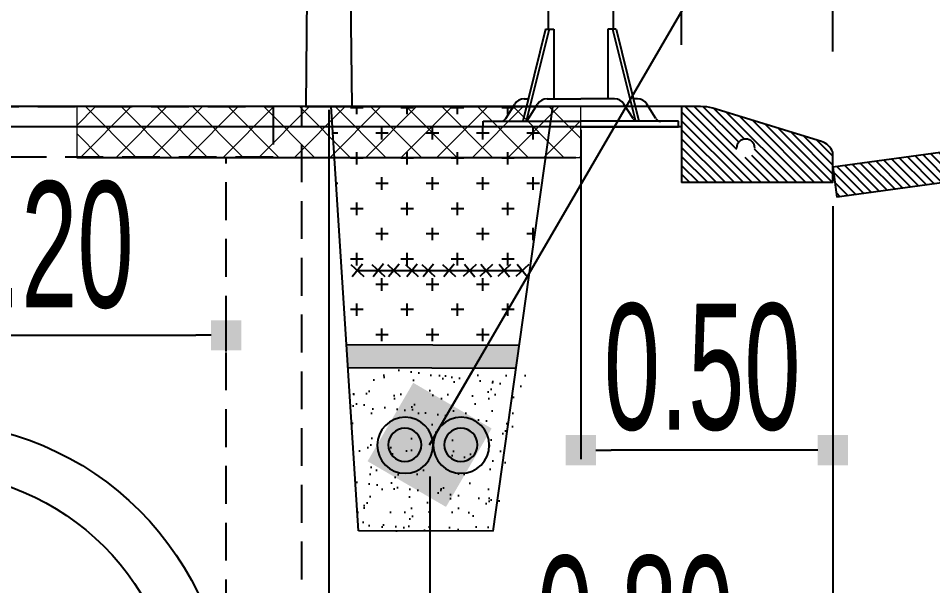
# Model space of a CAD drawing. Header units: millimetres. Extents: x 563079 to 571925, y 2063830 to 2067381.
# Drawn here: x 570791.57 to 570809.71, y 2066907.91 to 2066919.16 of the extents above; entities that cross this region are included whole.
import ezdxf

# ---------------------------------------------------------------- set-up
doc = ezdxf.new("R2010")
doc.units = ezdxf.units.MM
doc.header["$MEASUREMENT"] = 0
doc.linetypes.add('HIDDEN', pattern=[0.375, 0.25, -0.125])
for name, color, linetype in [('1 LONG DUONG', 6, 'Continuous'), ('BCXTN', 5, 'Continuous'), ('CONGDOC', 4, 'Continuous'), ('ENTCONGDUNG2', 4, 'Continuous'), ('MATCATDUONG', 8, 'Continuous'), ('MC', 7, 'Continuous'), ('moi', 7, 'Continuous'), ('SO', 48, 'Continuous'), ('VE', 2, 'Continuous')]:
    doc.layers.add(name, color=color, linetype=linetype)
doc.styles.add('CHUKICHTHUOC', font='', dxfattribs={"width": 0.7})
doc.styles.add('TIEUDE', font='', dxfattribs={"width": 0.8})
doc.styles.get('CHUKICHTHUOC').set_extended_font_data('.VnArial NarrowH')
doc.styles.get('TIEUDE').set_extended_font_data('.VnAvantH')
doc.dimstyles.new('DIM3', dxfattribs={"dimscale": 1.2, "dimtxt": 1.2, "dimasz": 0.4, "dimexe": 0, "dimexo": 0, "dimgap": 0.3, "dimtad": 1, "dimzin": 0, "dimdsep": 46, "dimtxsty": 'TIEUDE', "dimblk1": 'BOXFILLED', "dimblk2": 'BOXFILLED', "dimsah": 1, "dimcen": 0.09, "dimdle": 0.8, "dimclrd": 9, "dimclre": 9, "dimclrt": 7, "dimadec": 1, "dimazin": 0, "dimtfac": 1, "dimtmove": 2, "dimatfit": 3, "dimldrblk": 'BOXFILLED', "dimfxl": 1, "dimtolj": 1, "dimtzin": 0, "dimarcsym": 0})
doc.dimstyles.new('TNDH', dxfattribs={"dimscale": 0, "dimtxt": 2.5, "dimasz": 0.6, "dimexe": 0.18, "dimexo": 0.0625, "dimgap": 0.2, "dimtad": 1, "dimlfac": 0.1, "dimzin": 0, "dimdsep": 46, "dimtxsty": 'CHUKICHTHUOC', "dimblk": 'BOXFILLED', "dimcen": 0.09, "dimclrd": 8, "dimclre": 8, "dimclrt": 4, "dimadec": 0, "dimazin": 0, "dimtfac": 1, "dimtofl": 0, "dimtmove": 2, "dimatfit": 3, "dimfxl": 1, "dimtolj": 1, "dimtzin": 0, "dimarcsym": 2})

# ---------------------------------------------------------------- blocks, each defined once
blk = doc.blocks.new('_BoxFilled')
at = {"color": 0, "linetype": 'ByBlock', "lineweight": -2}
blk.add_line((-0.5, 0), (-1, 0), dxfattribs=at)
at = {"color": 0, "linetype": 'ByBlock'}
blk.add_solid([(-0.5, 0.5), (0.5, 0.5), (-0.5, -0.5), (0.5, -0.5)], dxfattribs=at)
blk = doc.blocks.new('*D130')
at = {"layer": 'CONGDOC', "color": 8, "linetype": 'Continuous', "lineweight": -2, "transparency": 16777216}
for p, q in [((570807.726, 2066918.5), (570807.726, 2066923.035)), ((570907.726, 2066918.062), (570907.726, 2066923.035)), ((570808.326, 2066922.855), (570907.126, 2066922.855))]:
    blk.add_line(p, q, dxfattribs=at)
at = {"layer": 'Defpoints', "color": 0, "linetype": 'Continuous', "transparency": 16777216}
for p in [(570907.726, 2066922.855), (570807.726, 2066918.437), (570907.726, 2066917.999)]:
    blk.add_point(p, dxfattribs=at)
at = {"layer": 'CONGDOC', "color": 8, "linetype": 'Continuous', "lineweight": -2, "transparency": 16777216, "xscale": 0.6, "yscale": 0.6, "zscale": 0.6, "rotation": 180}
blk.add_blockref('_BoxFilled', (570807.726, 2066922.855), dxfattribs=at)
at = {"layer": 'CONGDOC', "color": 8, "linetype": 'Continuous', "lineweight": -2, "transparency": 16777216, "xscale": 0.6, "yscale": 0.6, "zscale": 0.6}
blk.add_blockref('_BoxFilled', (570907.726, 2066922.855), dxfattribs=at)
at = {"layer": 'CONGDOC', "color": 4, "linetype": 'Continuous', "transparency": 16777216, "insert": (570857.726, 2066924.331), "char_height": 2.5, "attachment_point": 5, "style": 'CHUKICHTHUOC'}
blk.add_mtext('\\A1;10.00', dxfattribs=at)
blk = doc.blocks.new('*D131')
at = {"layer": 'CONGDOC', "color": 8, "linetype": 'Continuous', "lineweight": -2, "transparency": 16777216}
for p, q in [((570797.726, 2066917.342), (570797.726, 2066900.696)), ((570807.726, 2066914.375), (570807.726, 2066900.696)), ((570798.326, 2066900.876), (570807.126, 2066900.876))]:
    blk.add_line(p, q, dxfattribs=at)
at = {"layer": 'Defpoints', "color": 0, "linetype": 'Continuous', "transparency": 16777216}
for p in [(570797.726, 2066917.404), (570807.726, 2066914.437), (570807.726, 2066900.876)]:
    blk.add_point(p, dxfattribs=at)
at = {"layer": 'CONGDOC', "color": 8, "linetype": 'Continuous', "lineweight": -2, "transparency": 16777216, "xscale": 0.6, "yscale": 0.6, "zscale": 0.6, "rotation": 180}
blk.add_blockref('_BoxFilled', (570797.726, 2066900.876), dxfattribs=at)
at = {"layer": 'CONGDOC', "color": 8, "linetype": 'Continuous', "lineweight": -2, "transparency": 16777216, "xscale": 0.6, "yscale": 0.6, "zscale": 0.6}
blk.add_blockref('_BoxFilled', (570807.726, 2066900.876), dxfattribs=at)
at = {"layer": 'CONGDOC', "color": 4, "linetype": 'Continuous', "transparency": 16777216, "insert": (570802.866, 2066902.855), "char_height": 2.5, "attachment_point": 5, "style": 'CHUKICHTHUOC'}
blk.add_mtext('\\A1;1.00', dxfattribs=at)
blk = doc.blocks.new('*D132')
at = {"layer": 'CONGDOC', "color": 8, "linetype": 'Continuous', "lineweight": -2, "transparency": 16777216}
for p, q in [((570804.726, 2066918.672), (570804.726, 2066923.035)), ((570807.726, 2066918.672), (570807.726, 2066923.035)), ((570805.326, 2066922.855), (570807.126, 2066922.855))]:
    blk.add_line(p, q, dxfattribs=at)
at = {"layer": 'Defpoints', "color": 0, "linetype": 'Continuous', "transparency": 16777216}
for p in [(570807.726, 2066922.855), (570804.726, 2066918.61), (570807.726, 2066918.61)]:
    blk.add_point(p, dxfattribs=at)
at = {"layer": 'CONGDOC', "color": 8, "linetype": 'Continuous', "lineweight": -2, "transparency": 16777216, "xscale": 0.6, "yscale": 0.6, "zscale": 0.6, "rotation": 180}
blk.add_blockref('_BoxFilled', (570804.726, 2066922.855), dxfattribs=at)
at = {"layer": 'CONGDOC', "color": 8, "linetype": 'Continuous', "lineweight": -2, "transparency": 16777216, "xscale": 0.6, "yscale": 0.6, "zscale": 0.6}
blk.add_blockref('_BoxFilled', (570807.726, 2066922.855), dxfattribs=at)
at = {"layer": 'CONGDOC', "color": 4, "linetype": 'Continuous', "transparency": 16777216, "insert": (570806.176, 2066924.532), "char_height": 2.5, "attachment_point": 5, "style": 'CHUKICHTHUOC'}
blk.add_mtext('\\A1;0.30', dxfattribs=at)
blk = doc.blocks.new('DEN3')
at = {"layer": 'MATCATDUONG', "color": 222}
for p, q in [((10943.02, 5254.759, 1.582), (10942.107, 5251.092, 1.582)), ((10943.157, 5254.759, 1.582), (10942.244, 5251.092, 1.582)), ((10943.352, 5254.759, 1.582), (10943.352, 5251.981, 1.582)), ((10945.492, 5254.759, 1.582), (10945.492, 5251.981, 1.582)), ((10945.687, 5254.759, 1.582), (10946.6, 5251.092, 1.582)), ((10945.824, 5254.759, 1.582), (10946.737, 5251.092, 1.582)), ((10941.432, 5251.197, 1.582), (10941.791, 5251.772, 1.582)), ((10942.168, 5251.981, 1.582), (10942.328, 5251.981, 1.582)), ((10942.343, 5251.197, 1.582), (10942.703, 5251.772, 1.582)), ((10942.343, 5251.197, 1.582), (10942.703, 5251.772, 1.582)), ((10943.08, 5251.981, 1.582), (10944.422, 5251.981, 1.582)), ((10943.137, 5251.981, 1.582), (10944.329, 5251.981, 1.582)), ((10945.764, 5251.981, 1.582), (10944.422, 5251.981, 1.582)), ((10945.706, 5251.981, 1.582), (10944.515, 5251.981, 1.582)), ((10946.5, 5251.197, 1.582), (10946.141, 5251.772, 1.582)), ((10946.676, 5251.981, 1.582), (10946.516, 5251.981, 1.582)), ((10947.412, 5251.197, 1.582), (10947.052, 5251.772, 1.582)), ((10940.533, 5250.87, 1.582), (10940.533, 5251.092, 1.582)), ((10940.533, 5251.092, 1.582), (10941.243, 5251.092, 1.582)), ((10940.533, 5251.092, 1.582), (10944.422, 5251.092, 1.582)), ((10941.445, 5251.092, 1.582), (10942.155, 5251.092, 1.582)), ((10941.445, 5251.092, 1.582), (10942.155, 5251.092, 1.582)), ((10948.311, 5251.092, 1.582), (10944.422, 5251.092, 1.582)), ((10947.399, 5251.092, 1.582), (10946.689, 5251.092, 1.582)), ((10948.311, 5251.092, 1.582), (10947.601, 5251.092, 1.582)), ((10948.311, 5250.87, 1.582), (10948.311, 5251.092, 1.582)), ((10944.422, 5250.87, 1.582), (10940.533, 5250.87, 1.582)), ((10944.422, 5250.87, 1.582), (10948.311, 5250.87, 1.582))]:
    blk.add_line(p, q, dxfattribs=at)
at = {"layer": 'MATCATDUONG', "color": 222, "elevation": 1.582}
blk.add_lwpolyline([(10945.718, 5254.759), (10945.148, 5329.777, -0.337838), (10960.652, 5350.568), (10973.241, 5353.472), (10972.96, 5354.523), (10959.336, 5351.477, 0.326638), (10943.702, 5330.861), (10943.126, 5254.759)], format="xyb", dxfattribs=at)
for points in [[(10943.02, 5254.759), (10943.157, 5254.759), (10943.352, 5254.759)], [(10945.824, 5254.759), (10945.687, 5254.759), (10945.492, 5254.759)]]:
    blk.add_lwpolyline(points, dxfattribs=at)
at = {"layer": 'MATCATDUONG', "color": 222}
for centre, radius, start, end in [((10942.168, 5251.537, 1.582), 0.444, 90, 147.9946), ((10943.08, 5251.537, 1.582), 0.444, 90, 147.9946), ((10943.08, 5251.537, 1.582), 0.444, 90, 147.9946), ((10945.764, 5251.537, 1.582), 0.444, 32.0054, 90), ((10946.676, 5251.537, 1.582), 0.444, 32.0054, 90), ((10941.243, 5251.315, 1.582), 0.222, 270, 327.9946), ((10942.155, 5251.315, 1.582), 0.222, 270, 327.9946), ((10942.155, 5251.315, 1.582), 0.222, 295.1025, 327.9946), ((10946.689, 5251.315, 1.582), 0.222, 212.0054, 244.8975), ((10947.601, 5251.315, 1.582), 0.222, 212.0054, 270)]:
    blk.add_arc(centre, radius, start, end, dxfattribs=at)
blk = doc.blocks.new('*D136')
at = {"layer": 'CONGDOC', "color": 8, "linetype": 'Continuous', "lineweight": -2, "transparency": 16777216}
for p, q in [((570747.726, 2066921.384), (570747.726, 2066923.035)), ((570804.726, 2066918.626), (570804.726, 2066923.035)), ((570804.126, 2066922.855), (570748.326, 2066922.855))]:
    blk.add_line(p, q, dxfattribs=at)
at = {"layer": 'Defpoints', "color": 0, "linetype": 'Continuous', "transparency": 16777216}
for p in [(570747.726, 2066922.855), (570747.726, 2066921.321), (570804.726, 2066918.564)]:
    blk.add_point(p, dxfattribs=at)
at = {"layer": 'CONGDOC', "color": 8, "linetype": 'Continuous', "lineweight": -2, "transparency": 16777216, "xscale": 0.6, "yscale": 0.6, "zscale": 0.6, "rotation": 180}
blk.add_blockref('_BoxFilled', (570747.726, 2066922.855), dxfattribs=at)
at = {"layer": 'CONGDOC', "color": 8, "linetype": 'Continuous', "lineweight": -2, "transparency": 16777216, "xscale": 0.6, "yscale": 0.6, "zscale": 0.6}
blk.add_blockref('_BoxFilled', (570804.726, 2066922.855), dxfattribs=at)
at = {"layer": 'CONGDOC', "color": 4, "linetype": 'Continuous', "transparency": 16777216, "insert": (570776.226, 2066924.331), "char_height": 2.5, "attachment_point": 5, "style": 'CHUKICHTHUOC'}
blk.add_mtext('\\A1;5.70', dxfattribs=at)
blk = doc.blocks.new('*D137')
at = {"layer": 'CONGDOC', "color": 8, "linetype": 'Continuous', "lineweight": -2, "transparency": 16777216}
for p, q in [((570802.726, 2066916.942), (570802.726, 2066910.412)), ((570807.726, 2066915.43), (570807.726, 2066910.412)), ((570807.126, 2066910.592), (570803.326, 2066910.592))]:
    blk.add_line(p, q, dxfattribs=at)
at = {"layer": 'Defpoints', "color": 0, "linetype": 'Continuous', "transparency": 16777216}
for p in [(570802.726, 2066917.004), (570807.726, 2066915.492), (570802.726, 2066910.592)]:
    blk.add_point(p, dxfattribs=at)
at = {"layer": 'CONGDOC', "color": 8, "linetype": 'Continuous', "lineweight": -2, "transparency": 16777216, "xscale": 0.6, "yscale": 0.6, "zscale": 0.6, "rotation": 180}
blk.add_blockref('_BoxFilled', (570802.726, 2066910.592), dxfattribs=at)
at = {"layer": 'CONGDOC', "color": 8, "linetype": 'Continuous', "lineweight": -2, "transparency": 16777216, "xscale": 0.6, "yscale": 0.6, "zscale": 0.6}
blk.add_blockref('_BoxFilled', (570807.726, 2066910.592), dxfattribs=at)
at = {"layer": 'CONGDOC', "color": 4, "linetype": 'Continuous', "transparency": 16777216, "insert": (570805.135, 2066912.232), "char_height": 2.5, "attachment_point": 5, "style": 'CHUKICHTHUOC'}
blk.add_mtext('\\A1;0.50', dxfattribs=at)
blk = doc.blocks.new('fasdfasdfsdf')
at = {"layer": 'ENTCONGDUNG2'}
for radius in [6, 5]:
    blk.add_circle((596021.849, 2065686.673), radius, dxfattribs=at)
blk = doc.blocks.new('*D138')
at = {"layer": 'CONGDOC', "color": 8, "linetype": 'Continuous', "lineweight": -2, "transparency": 16777216}
for p, q in [((570783.726, 2066912.551), (570783.726, 2066913.05)), ((570795.691, 2066912.551), (570795.691, 2066913.05)), ((570784.326, 2066912.87), (570795.091, 2066912.87))]:
    blk.add_line(p, q, dxfattribs=at)
at = {"layer": 'Defpoints', "color": 0, "linetype": 'Continuous', "transparency": 16777216}
for p in [(570795.691, 2066912.87), (570783.726, 2066912.489), (570795.691, 2066912.489)]:
    blk.add_point(p, dxfattribs=at)
at = {"layer": 'CONGDOC', "color": 8, "linetype": 'Continuous', "lineweight": -2, "transparency": 16777216, "xscale": 0.6, "yscale": 0.6, "zscale": 0.6, "rotation": 180}
blk.add_blockref('_BoxFilled', (570783.726, 2066912.87), dxfattribs=at)
at = {"layer": 'CONGDOC', "color": 8, "linetype": 'Continuous', "lineweight": -2, "transparency": 16777216, "xscale": 0.6, "yscale": 0.6, "zscale": 0.6}
blk.add_blockref('_BoxFilled', (570795.691, 2066912.87), dxfattribs=at)
at = {"layer": 'CONGDOC', "color": 4, "linetype": 'Continuous', "transparency": 16777216, "insert": (570789.619, 2066914.654), "char_height": 2.5, "attachment_point": 5, "style": 'CHUKICHTHUOC'}
blk.add_mtext('\\A1;1.00-1.20', dxfattribs=at)
blk = doc.blocks.new('*D140')
at = {"layer": 'CONGDOC', "color": 8, "linetype": 'Continuous', "lineweight": -2, "transparency": 16777216}
for p, q in [((570807.726, 2066912.858), (570807.726, 2066891.434)), ((570789.726, 2066900.092), (570789.726, 2066891.434)), ((570790.326, 2066891.614), (570807.126, 2066891.614))]:
    blk.add_line(p, q, dxfattribs=at)
at = {"layer": 'Defpoints', "color": 0, "linetype": 'Continuous', "transparency": 16777216}
for p in [(570807.726, 2066912.921), (570789.726, 2066900.154), (570807.726, 2066891.614)]:
    blk.add_point(p, dxfattribs=at)
at = {"layer": 'CONGDOC', "color": 8, "linetype": 'Continuous', "lineweight": -2, "transparency": 16777216, "xscale": 0.6, "yscale": 0.6, "zscale": 0.6, "rotation": 180}
blk.add_blockref('_BoxFilled', (570789.726, 2066891.614), dxfattribs=at)
at = {"layer": 'CONGDOC', "color": 8, "linetype": 'Continuous', "lineweight": -2, "transparency": 16777216, "xscale": 0.6, "yscale": 0.6, "zscale": 0.6}
blk.add_blockref('_BoxFilled', (570807.726, 2066891.614), dxfattribs=at)
at = {"layer": 'CONGDOC', "color": 4, "linetype": 'Continuous', "transparency": 16777216, "insert": (570798.023, 2066893.575), "char_height": 2.5, "attachment_point": 5, "style": 'CHUKICHTHUOC'}
blk.add_mtext('\\A1;1.80', dxfattribs=at)
blk = doc.blocks.new('fasfsfsdf')
at = {"lineweight": 0}
h = blk.add_hatch(dxfattribs=at)
h.set_pattern_fill('ANSI37', color=8, scale=4)
h.set_pattern_definition([(135, (1176635.7259, -2442.7125), (0.35355339059, 0.35355339059), []), (45, (1176635.7259, -2442.7125), (0.35355339059, -0.35355339059), [])])
h.paths.add_polyline_path([(596089.29, 2065606.878), (596089.29, 2065605.872), (596099.29, 2065605.872), (596099.29, 2065606.878)])
at = {"color": 99, "linetype": 'ByBlock'}
for p, q in [((596093.997, 2065620.861), (596093.831, 2065606.878)), ((596094.754, 2065606.878), (596094.654, 2065614.653)), ((596093.831, 2065606.878), (596093.826, 2065606.878)), ((596093.826, 2065606.878), (596094.754, 2065606.878))]:
    blk.add_line(p, q, dxfattribs=at)
at = {"lineweight": 0}
blk.add_lwpolyline([(596099.29, 2065606.878), (596089.29, 2065606.878), (596089.29, 2065605.872), (596099.29, 2065605.872)], close=True, dxfattribs=at)
at = {"layer": 'BCXTN', "color": 4, "linetype": 'Continuous'}
blk.add_line((596089.29, 2065605.872), (596099.191, 2065605.872), dxfattribs=at)
blk = doc.blocks.new('gdfgsdfgdgfdfg')
at = {"layer": '1 LONG DUONG', "linetype": 'ByBlock'}
h = blk.add_hatch(color=256, dxfattribs=at)
edge = h.paths.add_edge_path()
edge.add_ellipse((596047.637, 2065577.85), major_axis=(-0.233, 0.233), ratio=1, start_angle=0, end_angle=360)
h = blk.add_hatch(color=256, dxfattribs=at)
edge = h.paths.add_edge_path()
edge.add_ellipse((596048.75, 2065577.85), major_axis=(-0.233, 0.233), ratio=1, start_angle=0, end_angle=360)
at = {"layer": 'SO'}
h = blk.add_hatch(dxfattribs=at)
h.set_pattern_fill('CROSS', color=8, scale=2, style=0)
h.set_pattern_definition([(0, (86.593, 20.37844), (0.5, 0.5), [0.25, -0.75]), (90, (86.718, 20.25344), (-0.5, 0.5), [0.25, -0.75])])
h.paths.add_polyline_path([(596048.282, 2065581.31), (596047.876, 2065581.31), (596047.873, 2065581.308), (596047.871, 2065581.31), (596047.465, 2065581.31), (596047.462, 2065581.308), (596047.46, 2065581.31), (596047.139, 2065581.31), (596047.136, 2065581.307), (596047.133, 2065581.31), (596046.781, 2065581.31), (596046.778, 2065581.307), (596046.774, 2065581.31), (596046.42, 2065581.31), (596046.417, 2065581.306), (596046.413, 2065581.31), (596050.709, 2065581.311), (596050.709, 2065581.311), (596050.71, 2065581.311), (596049.314, 2065581.31), (596049.31, 2065581.307), (596049.306, 2065581.31), (596048.972, 2065581.31), (596048.968, 2065581.307), (596048.965, 2065581.31), (596048.614, 2065581.31), (596048.61, 2065581.307), (596048.607, 2065581.31), (596048.287, 2065581.31), (596048.284, 2065581.308)], flags=16)
h.paths.add_polyline_path([(596049.909, 2065579.832), (596050.212, 2065584.558), (596045.812, 2065584.555), (596046.48, 2065579.822)])
h = blk.add_hatch(dxfattribs=at)
h.set_pattern_fill('AR-SAND', color=4, scale=0.3, style=0)
h.set_pattern_definition([(37.5, (86.593, 20.37844), (-0.01889800743, 0.5780471307), [0, -0.456, 0, -0.51, 0, -0.4875]), (7.5, (86.593, 20.37844), (0.53093301158, 0.84664381957), [0, -0.246, 0, -0.411, 0, -0.1575]), (327.5, (86.224, 20.37844), (0.93424255853, 0.00169771606), [0, -0.15, 0, -0.54, 0, -0.705]), (317.5, (86.224, 20.3784), (0.90183798137, 0.26330266948), [0, -0.075, 0, -0.354, 0, -0.405])])
edge = h.paths.add_edge_path(flags=16)
edge.add_ellipse((596048.743, 2065577.842), major_axis=(0.393, 0.393), ratio=1, start_angle=495.0126, end_angle=854.9874, ccw=False)
edge.add_ellipse((596047.631, 2065577.842), major_axis=(-0.393, 0.393), ratio=1, start_angle=225.0126, end_angle=584.9874, ccw=False)
edge = h.paths.add_edge_path(flags=0)
edge.add_ellipse((596048.75, 2065577.85), major_axis=(-0.233, 0.233), ratio=1, start_angle=0, end_angle=360)
edge = h.paths.add_edge_path(flags=0)
edge.add_ellipse((596047.637, 2065577.85), major_axis=(-0.233, 0.233), ratio=1, start_angle=0, end_angle=360)
h.paths.add_polyline_path([(596050.71, 2065581.311), (596049.314, 2065581.31), (596049.31, 2065581.307), (596049.306, 2065581.31), (596048.972, 2065581.31), (596048.968, 2065581.307), (596048.965, 2065581.31), (596048.614, 2065581.31), (596048.61, 2065581.307), (596048.607, 2065581.31), (596048.287, 2065581.31), (596048.284, 2065581.308), (596048.282, 2065581.31), (596047.876, 2065581.31), (596047.873, 2065581.308), (596047.871, 2065581.31), (596047.465, 2065581.31), (596047.462, 2065581.308), (596047.46, 2065581.31), (596047.139, 2065581.31), (596047.136, 2065581.307), (596047.133, 2065581.31), (596046.781, 2065581.31), (596046.778, 2065581.307), (596046.774, 2065581.31), (596046.42, 2065581.31), (596046.417, 2065581.306), (596046.413, 2065581.31), (596050.709, 2065581.311), (596050.709, 2065581.311)], flags=16)
h.paths.add_polyline_path([(596049.672, 2065576.144), (596049.879, 2065579.372), (596046.301, 2065579.362), (596047, 2065576.142), (596048.667, 2065576.142)])
blk.add_hatch(color=6, dxfattribs=at).paths.add_polyline_path([(596049.879, 2065579.372), (596049.909, 2065579.839), (596046.479, 2065579.829), (596046.545, 2065579.363)])
at = {"layer": '1 LONG DUONG', "linetype": 'ByBlock'}
for p, q in [((596050.212, 2065584.557), (596045.812, 2065584.555)), ((596046.29, 2065581.425), (596046.545, 2065581.188)), ((596046.52, 2065581.433), (596046.314, 2065581.179)), ((596046.651, 2065581.425), (596046.906, 2065581.188)), ((596046.881, 2065581.433), (596046.675, 2065581.18)), ((596047.009, 2065581.426), (596047.264, 2065581.189)), ((596047.239, 2065581.434), (596047.033, 2065581.18)), ((596047.335, 2065581.426), (596047.59, 2065581.189)), ((596047.565, 2065581.434), (596047.359, 2065581.181)), ((596048.001, 2065581.427), (596047.746, 2065581.19)), ((596047.77, 2065581.435), (596047.976, 2065581.181)), ((596048.411, 2065581.426), (596048.157, 2065581.189)), ((596048.181, 2065581.434), (596048.387, 2065581.181)), ((596048.738, 2065581.426), (596048.483, 2065581.189)), ((596048.507, 2065581.434), (596048.713, 2065581.18)), ((596049.096, 2065581.425), (596048.841, 2065581.188)), ((596048.865, 2065581.433), (596049.071, 2065581.18)), ((596049.402, 2065581.427), (596049.147, 2065581.19)), ((596049.171, 2065581.436), (596049.377, 2065581.182)), ((596049.821, 2065581.427), (596049.566, 2065581.19)), ((596049.591, 2065581.435), (596049.796, 2065581.181)), ((596049.693, 2065581.308), (596046.413, 2065581.31)), ((596046.545, 2065579.363), (596049.879, 2065579.374)), ((596047, 2065576.14), (596049.672, 2065576.144)), ((596047, 2065576.142), (596047, 2065576.14))]:
    blk.add_line(p, q, dxfattribs=at)
at = {"layer": '1 LONG DUONG', "color": 6, "linetype": 'ByBlock'}
blk.add_line((596049.909, 2065579.841), (596046.479, 2065579.829), dxfattribs=at)
at = {"layer": '1 LONG DUONG', "linetype": 'ByBlock'}
for points in [[(596047, 2065576.142), (596045.812, 2065584.555)], [(596049.672, 2065576.144), (596050.212, 2065584.557)]]:
    blk.add_lwpolyline(points, dxfattribs=at)
for centre, major_axis, start_param, end_param in [((596047.631, 2065577.842), (-0.393, 0.393), 3.926991, 10.210176), ((596048.743, 2065577.842), (0.393, 0.393), 5.497787, 11.780972), ((596047.637, 2065577.85), (-0.233, 0.233), 3.926991, 10.210176), ((596048.75, 2065577.85), (-0.233, 0.233), 3.926991, 10.210176)]:
    blk.add_ellipse(centre, major_axis=major_axis, ratio=1, start_param=start_param, end_param=end_param, dxfattribs=at)
blk = doc.blocks.new('*D161')
at = {"layer": 'CONGDOC', "color": 8, "linetype": 'Continuous', "lineweight": -2, "transparency": 16777216}
for p, q in [((570807.726, 2066914.859), (570807.726, 2066905.299)), ((570799.731, 2066910.072), (570799.731, 2066905.299)), ((570807.126, 2066905.479), (570800.331, 2066905.479))]:
    blk.add_line(p, q, dxfattribs=at)
at = {"layer": 'Defpoints', "color": 0, "linetype": 'Continuous', "transparency": 16777216}
for p in [(570807.726, 2066914.921), (570799.731, 2066910.134), (570799.731, 2066905.479)]:
    blk.add_point(p, dxfattribs=at)
at = {"layer": 'CONGDOC', "color": 8, "linetype": 'Continuous', "lineweight": -2, "transparency": 16777216, "xscale": 0.6, "yscale": 0.6, "zscale": 0.6, "rotation": 180}
blk.add_blockref('_BoxFilled', (570799.731, 2066905.479), dxfattribs=at)
at = {"layer": 'CONGDOC', "color": 8, "linetype": 'Continuous', "lineweight": -2, "transparency": 16777216, "xscale": 0.6, "yscale": 0.6, "zscale": 0.6}
blk.add_blockref('_BoxFilled', (570807.726, 2066905.479), dxfattribs=at)
at = {"layer": 'CONGDOC', "color": 4, "linetype": 'Continuous', "transparency": 16777216, "insert": (570803.804, 2066907.231), "char_height": 2.5, "attachment_point": 5, "style": 'CHUKICHTHUOC'}
blk.add_mtext('\\A1;0.80', dxfattribs=at)

msp = doc.modelspace()

# ---------------------------------------------------------------- hatches: boundary and pattern name
at = {"layer": 'VE', "linetype": 'Continuous', "ltscale": 0.2}
h = msp.add_hatch(dxfattribs=at)
h.set_pattern_fill('ANSI31', color=9, style=0)
h.set_pattern_definition([(135, (571017.80002, 2067122.65571), (0.08838835, 0.08838835), [])])
h.paths.add_polyline_path([(570807.72639, 2066915.90427), (570807.72639, 2066916.50114, 0.22564449), (570807.49915, 2066916.71108), (570805.34582, 2066917.37441, 0.06132136), (570805.10329, 2066917.40427), (570804.72639, 2066917.40427), (570804.72639, 2066915.90427)])
h.paths.add_polyline_path([(570805.8168, 2066916.58071, -1), (570806.1768, 2066916.58071, -1)], flags=16)
h = msp.add_hatch(dxfattribs=at)
h.set_pattern_fill('ANSI31', color=9, style=0)
h.set_pattern_definition([(135, (571039.45839, 2067122.79043), (0.08838835, 0.08838835), [])])
h.paths.add_polyline_path([(570807.80808, 2066915.60829), (570807.72639, 2066916.20271), (570810.20311, 2066916.54309), (570810.22639, 2066916.37369), (570810.22639, 2066915.94065)])
h.paths.add_polyline_path([(570808.52909, 2066916.14302), (570808.52909, 2066916.56083), (570808.14829, 2066916.56083), (570808.14829, 2066916.14302)], flags=9)

# ---------------------------------------------------------------- linework, layer by layer
at = {"layer": 'moi', "linetype": 'Continuous'}
msp.add_line((570804.72639, 2066917.40427), (570747.72639, 2066917.40427), dxfattribs=at)
at = {"layer": 'moi', "color": 5, "linetype": 'Continuous'}
msp.add_line((570804.71216, 2066917.00427), (570747.72639, 2066917.00427), dxfattribs=at)
at = {"layer": 'SO', "color": 99, "linetype": 'HIDDEN', "ltscale": 3}
for p, q in [((570797.19121, 2066895.6545), (570797.19121, 2066917.40427)), ((570795.69121, 2066897.1545), (570795.69121, 2066916.40427))]:
    msp.add_line(p, q, dxfattribs=at)
msp.add_lwpolyline([(570782.95091, 2066917.40427), (570796.62387, 2066917.40427), (570796.62387, 2066916.40427), (570782.95091, 2066916.40427)], close=True, dxfattribs=at)
at = {"layer": 'VE', "color": 4, "linetype": 'Continuous', "ltscale": 0.2}
for p, q in [((570804.72639, 2066917.40427), (570804.72639, 2066915.90196)), ((570810.20311, 2066916.54309), (570807.72639, 2066916.20271)), ((570807.72639, 2066916.20271), (570807.80808, 2066915.60829))]:
    msp.add_line(p, q, dxfattribs=at)
msp.add_lwpolyline([(570804.72639, 2066915.90427), (570807.72639, 2066915.90427), (570807.72639, 2066916.50114, 0.22564449), (570807.49915, 2066916.71108), (570805.34582, 2066917.37441, 0.06132136), (570805.10329, 2066917.40427), (570804.72639, 2066917.40427)], format="xyb", dxfattribs=at)
at = {"layer": 'VE', "color": 2, "linetype": 'Continuous'}
msp.add_lwpolyline([(570806.1768, 2066916.58071, 1), (570805.8168, 2066916.58071, 1)], format="xyb", dxfattribs=at)
at = {"layer": 'VE', "color": 9, "linetype": 'Continuous', "ltscale": 0.2}
msp.add_lwpolyline([(570810.22639, 2066915.94065), (570807.80808, 2066915.60829)], dxfattribs=at)

# ---------------------------------------------------------------- block references
at = {"layer": 'MATCATDUONG', "color": 30, "xscale": 0.4983398430049419, "yscale": 0.4983398430049419, "zscale": 0.4983398430049419}
msp.add_blockref('DEN3', (565348.6849, 2064300.28649, -0.78845), dxfattribs=at)
at = {"layer": 'SO', "color": 4}
for name, p in [('fasfsfsdf', (-25296.56348, 1310.52598)), ('fasdfasdfsdf', (-25232.12304, 1218.48121))]:
    msp.add_blockref(name, p, dxfattribs=at)
at = {"layer": 'SO', "color": 4, "xscale": -1}
msp.add_blockref('gdfgsdfgdgfdfg', (1166847.98477, 1332.84809), dxfattribs=at)

# ---------------------------------------------------------------- dimensions: what is measured, and where the dimension line sits
at = {"layer": 'CONGDOC', "linetype": 'Continuous'}
for base, p1, p2, picture, middle in [((570807.72639, 2066922.85473), (570804.72639, 2066918.60988), (570807.72639, 2066918.60988), '*D132', (570806.17605, 2066924.53217)), ((570807.72639, 2066900.87615), (570797.72639, 2066917.40427), (570807.72639, 2066914.43745), '*D131', (570802.86621, 2066902.8546)), ((570802.72639, 2066910.59169), (570807.72639, 2066915.49226), (570802.72639, 2066917.00427), '*D137', (570805.13466, 2066912.23189)), ((570807.72639, 2066891.61412), (570789.72639, 2066900.1545), (570807.72639, 2066912.92073), '*D140', (570798.02256, 2066893.57455))]:
    dim = msp.add_linear_dim(base=base, p1=p1, p2=p2, dimstyle='TNDH', override={"dimscale": 1}, dxfattribs=at)
    dim.commit()
    dim.dimension.update_dxf_attribs({"geometry": picture, "text_midpoint": middle, "dimtype": 160})
for base, p1, p2, picture, middle in [((570747.72639, 2066922.85473), (570804.72639, 2066918.56357), (570747.72639, 2066921.32126), '*D136', (570776.22639, 2066924.33116)), ((570907.72639, 2066922.85473), (570807.72639, 2066918.43707), (570907.72639, 2066917.99947), '*D130', (570857.72639, 2066924.33116))]:
    dim = msp.add_linear_dim(base=base, p1=p1, p2=p2, dimstyle='TNDH', override={"dimscale": 1}, dxfattribs=at)
    dim.commit()
    dim.dimension.update_dxf_attribs({"geometry": picture, "text_midpoint": middle})
dim = msp.add_linear_dim(base=(570795.69121, 2066912.8698), p1=(570783.72639, 2066912.48866), p2=(570795.69121, 2066912.48866), text='1.00-1.20', dimstyle='TNDH', override={"dimscale": 1}, dxfattribs=at)
dim.commit()
dim.dimension.update_dxf_attribs({"geometry": '*D138', "text_midpoint": (570789.61858, 2066914.65384), "dimtype": 160})
dim = msp.add_linear_dim(base=(570799.7305, 2066905.47863), p1=(570807.72639, 2066914.92128), p2=(570799.7305, 2066910.13427), angle=180, dimstyle='TNDH', override={"dimscale": 1}, dxfattribs=at)
dim.commit()
dim.dimension.update_dxf_attribs({"geometry": '*D161', "text_midpoint": (570803.80415, 2066907.23069), "dimtype": 160})

# ---------------------------------------------------------------- leaders
at = {"layer": 'MC', "color": 9}
msp.add_leader([(570799.72639, 2066910.69812), (570809.56538, 2066927.60714), (570827.15322, 2066927.60714)], dimstyle='DIM3', override={"dimasz": 1.5, "dimgap": 0.3, "dimtad": 0}, dxfattribs=at)

doc.saveas('drawing.dxf')
